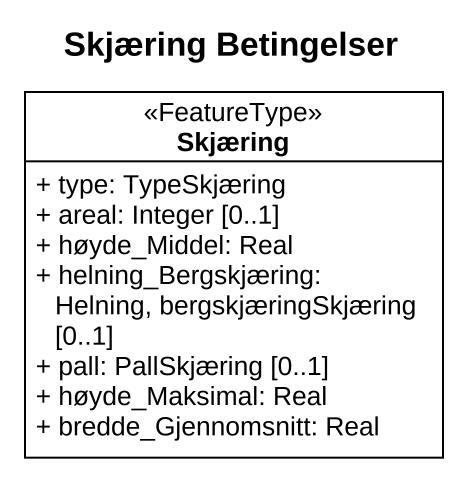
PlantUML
@startuml
title Skjæring Betingelser
hide circle
hide empty members
skinparam classAttributeIconSize 0
class Skjæring <<FeatureType>> {
  + type: TypeSkjæring
  + areal: Integer [0..1]
  + høyde_Middel: Real
  + helning_Bergskjæring: Helning, bergskjæringSkjæring [0..1]
  + pall: PallSkjæring [0..1]
  + høyde_Maksimal: Real
  + bredde_Gjennomsnitt: Real
}
@enduml
